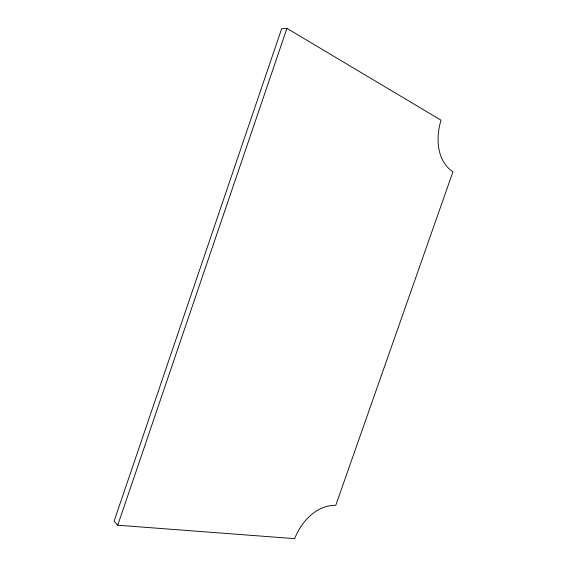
<?xml version="1.0" encoding="UTF-8"?>
<svg xmlns="http://www.w3.org/2000/svg" width="567" height="567" viewBox="0 0 567 567"><rect width="100%" height="100%" fill="white"/><g stroke="black" fill="none" stroke-linecap="round" stroke-linejoin="round"><path stroke-width="0.85" d="M117.745 525.219L286.93 28.35L441.013 120.19C435.669 137.717 436.498 160.504 452.905 171.9L335.784 505.289C316.173 505.098 301.438 521.654 294.642 538.65L117.745 525.219L114.095 521.186L281.643 28.754L286.93 28.35"/></g></svg>
